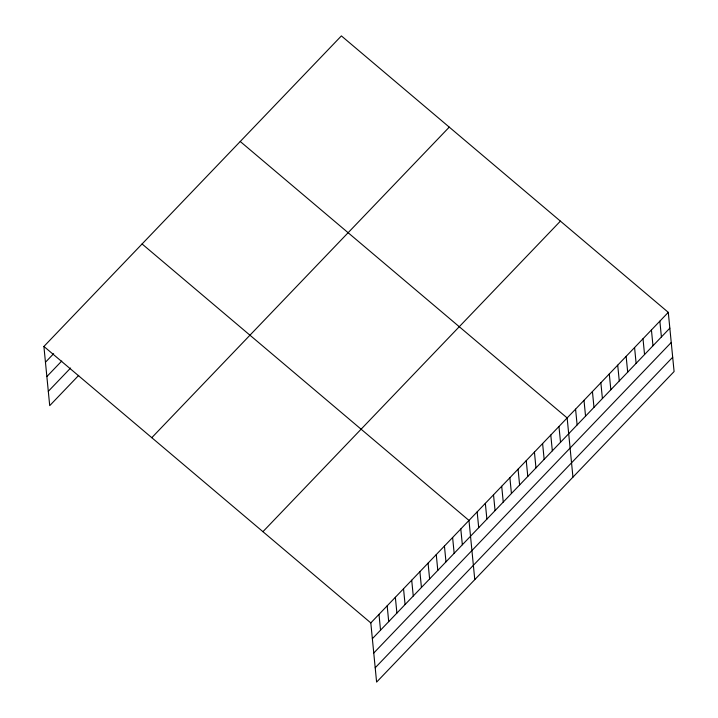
<?xml version="1.0" encoding="UTF-8"?>
<svg xmlns="http://www.w3.org/2000/svg" width="718" height="718" viewBox="0 0 718 718"><rect width="100%" height="100%" fill="white"/><g stroke="black" fill="none" stroke-linecap="round" stroke-linejoin="round"><path stroke-width="1.08" d="M43.906 346.453L341.391 35.9L668.287 312.357L674.094 371.547L376.609 682.1L370.811 622.91L43.906 346.453L49.713 405.643L78.72 375.361M45.458 362.24L53.635 353.705M46.858 376.564L61.739 361.037M48.312 391.319L70.615 368.029M151.785 437.684L449.262 127.131M262.932 531.679L560.408 221.126M370.811 622.91L668.287 312.357M372.355 638.706L669.84 328.153M373.764 653.021L671.24 342.477M375.209 667.776L672.685 357.232M240.243 141.491L567.148 417.948L572.946 477.138M142.074 243.967L468.98 520.433L474.777 579.614M659.86 321.161L661.404 336.948M651.432 329.957L652.976 345.753M643.005 338.761L644.549 354.548M634.577 347.557L636.121 363.353M626.141 356.352L627.694 372.148M617.713 365.157L619.266 380.944M609.286 373.952L610.838 389.748M600.858 382.757L602.411 398.544M592.431 391.552L593.974 407.339M584.003 400.348L585.547 416.144M575.576 409.152L577.119 424.939M558.963 426.492L560.516 442.279M550.787 435.027L552.33 450.823M542.602 443.571L544.154 459.358M534.425 452.107L535.969 467.903M526.24 460.651L527.793 476.438M518.064 469.186L519.608 484.982M509.879 477.73L511.431 493.517M501.702 486.265L503.246 502.061M493.517 494.81L495.07 510.606M485.341 503.354L486.885 519.141M477.156 511.889L478.709 527.685M460.794 528.969L462.347 544.765M452.618 537.513L454.162 553.3M444.433 546.048L445.986 561.844M436.257 554.592L437.8 570.379M428.072 563.127L429.624 578.923M419.895 571.672L421.439 587.468M411.71 580.216L413.263 596.003M403.534 588.751L405.078 604.547M395.349 597.295L396.901 613.082M387.173 605.83L388.716 621.626M378.987 614.375L380.54 630.162"/></g></svg>
